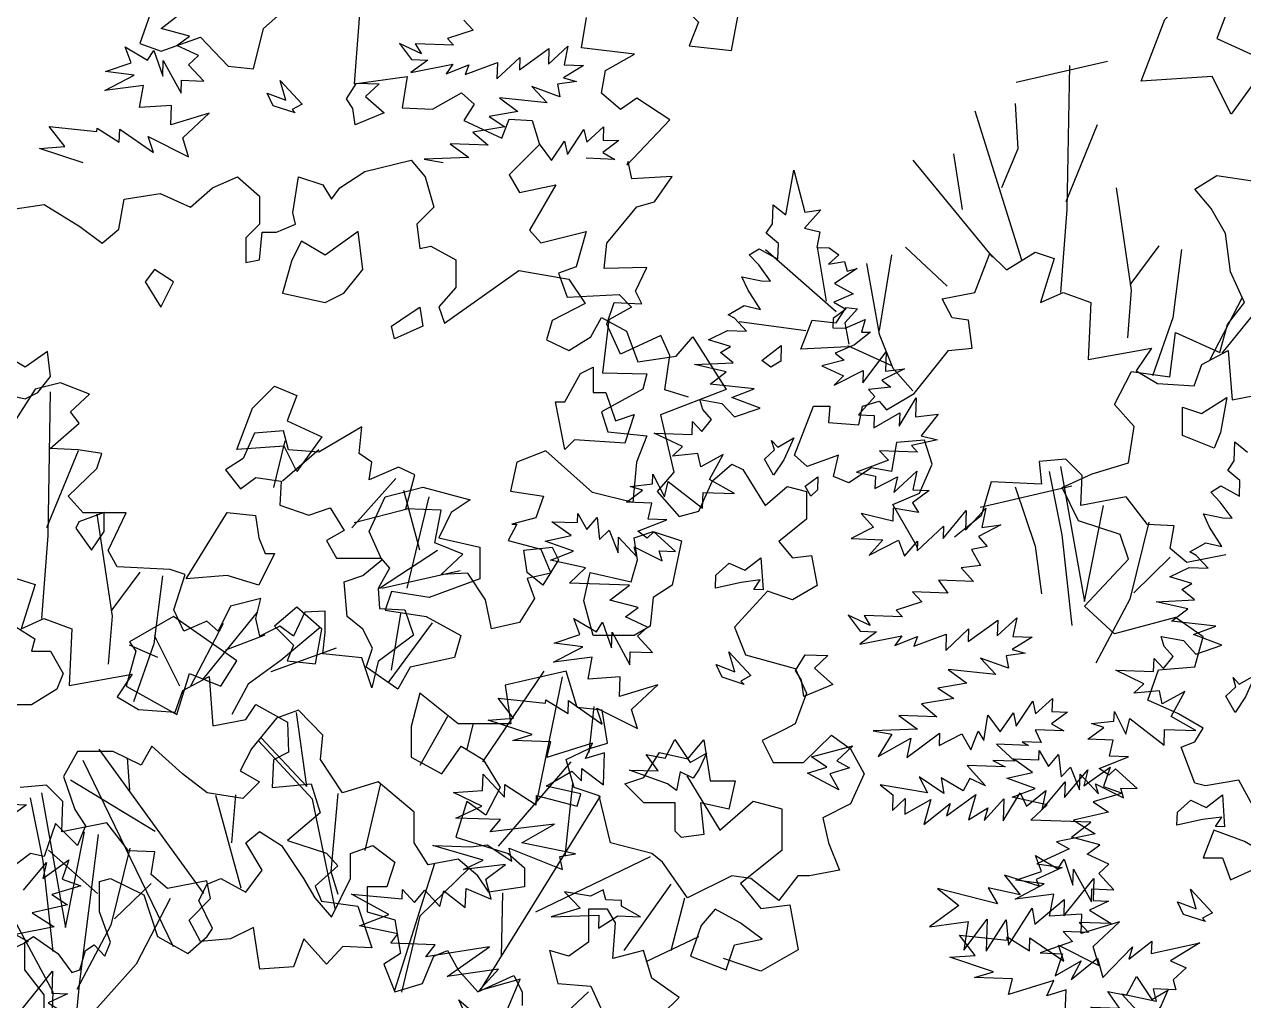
# Model space of a CAD drawing. Header units: inches. Extents: x -11 to 128, y 7 to 56.
# Drawn here: x 28.9521 to 29.4099, y 23.5122 to 23.8787 of the extents above; entities that cross this region are included whole.
import ezdxf

# ---------------------------------------------------------------- set-up
doc = ezdxf.new("R2010")
doc.units = ezdxf.units.IN
doc.header["$MEASUREMENT"] = 0
doc.layers.add('CAY', color=94, linetype='Continuous')
doc.layers.add('CAY-3', color=61, linetype='Continuous')
picture_1 = doc.add_image_def('image1.jpg', size_in_pixel=(1680, 1093))

# ---------------------------------------------------------------- blocks, each defined once
blk = doc.blocks.new('A$C76451831')
at = {"layer": 'CAY'}
for p, q in [((4512, 1407.8), (4528.3, 1420.4)), ((4535.8, 1401.5), (4512, 1407.8)), ((4765.1, 1414.8), (4773, 1406.4)), ((4525.1, 1393.7), (4535.8, 1401.5)), ((4773, 1406.4), (4751.5, 1399.4)), ((4751.5, 1399.4), (4756.7, 1393.8)), ((4487, 1379.2), (4482, 1392.5)), ((4482, 1392.5), (4500.7, 1381.4)), ((4500.7, 1381.4), (4505.9, 1389.4)), ((4505.9, 1389.4), (4513.4, 1367.9)), ((4543.4, 1385.4), (4525.1, 1393.7)), ((4711.4, 1395.4), (4721.4, 1381.9)), ((4729.7, 1386.6), (4711.4, 1395.4)), ((4724.6, 1394.9), (4729.7, 1386.6)), ((4756.7, 1393.8), (4724.6, 1394.9)), ((4811.7, 1373.3), (4836.3, 1391)), ((4835.9, 1377.9), (4852.3, 1393.2)), ((4836.3, 1391), (4835.9, 1377.9)), ((4852.3, 1393.2), (4849, 1377.4)), ((4465.5, 1371.8), (4487, 1379.2)), ((4513.4, 1367.9), (4513.8, 1381)), ((4513.8, 1381), (4528.7, 1353.7)), ((4535, 1377.5), (4543.4, 1385.4)), ((4547.7, 1363.9), (4535, 1377.5)), ((4735, 1381.4), (4721, 1371)), ((4721, 1371), (4756.1, 1378)), ((4721.4, 1381.9), (4735, 1381.4)), ((4756.1, 1378), (4750.4, 1370)), ((4750.4, 1370), (4769.3, 1377.5)), ((4766.3, 1369.4), (4793.3, 1379.4)), ((4769.3, 1377.5), (4766.3, 1369.4)), ((4792.9, 1365.8), (4812.1, 1383.7)), ((4793.3, 1379.4), (4792.9, 1365.8)), ((4812.1, 1383.7), (4811.7, 1373.3)), ((4865.3, 1376.9), (4848.6, 1366.6)), ((4849, 1377.4), (4865.3, 1376.9)), ((4464.9, 1355.9), (4489.4, 1368.7)), ((4489.4, 1368.7), (4465.5, 1371.8)), ((4848.6, 1366.6), (4859.4, 1363.5)), ((4497.2, 1360.3), (4464.9, 1355.9)), ((4493.9, 1341.8), (4497.2, 1360.3)), ((4528.7, 1353.7), (4529.1, 1364.6)), ((4529.1, 1364.6), (4547.7, 1363.9)), ((4822.1, 1359.3), (4834.8, 1345.7)), ((4845.4, 1350.8), (4822.1, 1359.3)), ((4859.4, 1363.5), (4843.5, 1361.3)), ((4843.5, 1361.3), (4845.4, 1350.8)), ((4834.8, 1345.7), (4795, 1349.9)), ((4795, 1349.9), (4810.5, 1338.4)), ((4520.7, 1343.6), (4493.9, 1341.8)), ((4520.1, 1327.3), (4520.7, 1343.6)), ((4552.2, 1337), (4520.1, 1327.3)), ((4530.1, 1316.5), (4552.2, 1337)), ((4810.5, 1338.4), (4786.3, 1334.3)), ((4431.5, 1309.1), (4418.5, 1325.8)), ((4418.5, 1325.8), (4458.3, 1321.7)), ((4786.3, 1334.3), (4799.6, 1325.7)), ((4458.3, 1321.7), (4458.4, 1324.4)), ((4458.4, 1324.4), (4477, 1312.9)), ((4477, 1312.9), (4477.4, 1323.8)), ((4477.4, 1323.8), (4505.7, 1304.2)), ((4501.2, 1317.5), (4535, 1300.5)), ((4505.7, 1304.2), (4501.2, 1317.5)), ((4535, 1300.5), (4530.1, 1316.5)), ((4799.6, 1325.7), (4772.7, 1321.2)), ((4772.7, 1321.2), (4785.5, 1310.3)), ((4851.8, 1302.5), (4865.7, 1323.4)), ((4865.7, 1323.4), (4868.1, 1312.9)), ((4868.1, 1312.9), (4882.1, 1325.5)), ((4882.1, 1325.5), (4881.7, 1314.6)), ((4410.2, 1307.5), (4431.5, 1309.1)), ((4446.9, 1295.4), (4410.2, 1307.5)), ((4753.8, 1311.4), (4769.3, 1300)), ((4785.5, 1310.3), (4753.8, 1311.4)), ((4828.1, 1311.5), (4838.5, 1297.6)), ((4838.5, 1297.6), (4849.5, 1313.5)), ((4849.5, 1313.5), (4851.8, 1302.5)), ((4894.8, 1314.2), (4881.4, 1304.2)), ((4881.7, 1314.6), (4894.8, 1314.2)), ((1732.8, 1302.8), (1656.2, 1285.1)), ((4682.3, 1288.4), (4721.2, 1297.8)), ((4721.2, 1297.8), (4733, 1283.7)), ((4769.3, 1300), (4732.1, 1298.6)), ((4732.1, 1298.6), (4747.8, 1295.7)), ((4891.6, 1298.4), (4867.6, 1299.3)), ((4881.4, 1304.2), (4891.6, 1298.4)), ((4661.5, 1274.6), (4682.3, 1288.4)), ((4554.9, 1274.6), (4575.8, 1283.7)), ((4575.8, 1283.7), (4594.3, 1267.5)), ((4622.2, 1253.8), (4626.9, 1283.7)), ((4626.9, 1283.7), (4647.3, 1277)), ((4647.3, 1277), (4654.4, 1265.2)), ((4733, 1283.7), (4740.1, 1258.5)), ((4476.7, 1240), (4481, 1265.2)), ((4481, 1265.2), (4511.3, 1269.9)), ((4511.3, 1269.9), (4536.5, 1258.5)), ((4536.5, 1258.5), (4554.9, 1274.6)), ((4594.3, 1267.5), (4594.3, 1244.3)), ((4654.4, 1265.2), (4661.5, 1274.6)), ((4384.3, 1256.1), (4414.2, 1260.8)), ((4414.2, 1260.8), (4444.1, 1242.4)), ((4740.1, 1258.5), (4725.9, 1244.3)), ((4594.3, 1244.3), (4582.9, 1232.9)), ((4608.4, 1237.6), (4624.5, 1244.3)), ((4624.5, 1244.3), (4622.2, 1253.8)), ((4725.9, 1244.3), (4728.3, 1223.9)), ((4444.1, 1242.4), (4462.6, 1228.2)), ((4462.6, 1228.2), (4476.7, 1240)), ((4594.3, 1214.4), (4596.6, 1237.6)), ((4596.6, 1237.6), (4608.4, 1237.6)), ((4582.9, 1232.9), (4582.9, 1212.1)), ((4728.3, 1223.9), (4737.7, 1225.8)), ((4737.7, 1225.8), (4758.6, 1214.4)), ((4582.9, 1212.1), (4594.3, 1214.4)), ((4758.6, 1214.4), (4758.6, 1191.2)), ((5192.6, 1187), (5205.3, 1219.7)), ((5205.3, 1219.7), (5219, 1206)), ((5219, 1206), (5243.2, 1220.8)), ((5243.2, 1220.8), (5259.1, 1215.5)), ((5259.1, 1215.5), (5247.5, 1178.6)), ((4749.1, 1161.4), (4811.2, 1205.4)), ((4811.2, 1205.4), (4852.9, 1198.3)), ((4852.9, 1198.3), (4866.7, 1177.9)), ((4758.6, 1191.2), (4744.4, 1175.1)), ((5165.2, 1181.8), (5192.6, 1187)), ((5247.5, 1178.6), (5266.4, 1187)), ((5266.4, 1187), (5289.7, 1178.6)), ((4744.4, 1175.1), (4749.1, 1161.4)), ((4866.7, 1177.9), (4839.1, 1163.7)), ((5173.6, 1165.9), (5165.2, 1181.8)), ((5289.7, 1178.6), (5287.5, 1131.1)), ((4839.1, 1163.7), (4834.4, 1147.6)), ((4871.4, 1149.9), (4880.4, 1166.1)), ((4880.4, 1166.1), (4901.2, 1154.7)), ((5187.3, 1163.8), (5173.6, 1165.9)), ((5190.5, 1140.6), (5187.3, 1163.8)), ((4901.2, 1154.7), (4910.7, 1129.1)), ((4834.4, 1147.6), (4852.9, 1138.5)), ((4852.9, 1138.5), (4871.4, 1149.9)), ((4942.9, 1133.8), (4956.7, 1149.9)), ((4956.7, 1149.9), (4984.6, 1105.9)), ((4910.7, 1129.1), (4942.9, 1133.8)), ((5142, 1102.7), (5170.5, 1138.5)), ((5170.5, 1138.5), (5190.5, 1140.6)), ((5287.5, 1131.1), (5340.3, 1140.6)), ((5340.3, 1140.6), (5327.6, 1121.6)), ((5382.5, 1126.9), (5404.6, 1138.5)), ((5404.6, 1138.5), (5407.8, 1097.4)), ((5376.1, 1109), (5382.5, 1126.9)), ((5327.6, 1121.6), (5345.5, 1111.1)), ((4984.6, 1105.9), (4929.6, 1084.7)), ((5118.8, 1089), (5142, 1102.7)), ((5345.5, 1111.1), (5376.1, 1109)), ((5407.8, 1097.4), (5435.2, 1102.7)), ((5057.6, 1092.1), (5071.3, 1092.1)), ((5071.3, 1092.1), (5070.3, 1078.4)), ((5095.6, 1076.3), (5098.8, 1092.1)), ((5098.8, 1092.1), (5112.5, 1096.3)), ((5112.5, 1096.3), (5118.8, 1089)), ((4929.6, 1084.7), (4941, 1036.7)), ((5070.3, 1078.4), (5095.6, 1076.3)), ((5409.5, 1046.3), (5410, 1062.2)), ((5410, 1062.2), (5420.6, 1053.6)), ((4973.2, 1029.6), (4989.3, 1043.4)), ((4989.3, 1043.4), (4998.7, 1039.1)), ((5268.6, 1047.8), (5246.4, 1045.7)), ((5246.4, 1045.7), (5248.5, 1026.7)), ((5282.3, 1034.1), (5268.6, 1047.8)), ((5404.2, 1038.3), (5409.5, 1046.3)), ((4941, 1036.7), (4926.8, 1020.6)), ((4998.7, 1039.1), (5017.2, 1008.8)), ((5281.2, 1008.8), (5282.3, 1034.1)), ((5414.3, 1029.8), (5404.2, 1038.3)), ((4728.3, 971.5), (4715.1, 1021.6)), ((4926.8, 1020.6), (4945.3, 999.7)), ((4961.8, 1004.1), (4973.2, 1029.6)), ((5017.2, 1008.8), (5035.7, 1024.9)), ((5035.7, 1024.9), (5051.8, 1020.6)), ((5051.8, 1020.6), (5051.8, 997.4)), ((5273.8, 1025), (5197.2, 1007.3)), ((5206.3, 1028.8), (5197.9, 1000.4)), ((5248.5, 1026.7), (5206.3, 1028.8)), ((5390, 1020.2), (5398.3, 1025.4)), ((5397.8, 1011.8), (5390, 1020.2)), ((5398.3, 1025.4), (5413.9, 1016.7)), ((5413.9, 1016.7), (5414.3, 1029.8)), ((4717.8, 939.8), (4736.3, 1016.3)), ((5319.2, 1016.2), (5281.2, 1008.8)), ((5337.1, 993), (5319.2, 1016.2)), ((5407.8, 998.3), (5397.8, 1011.8)), ((4945.3, 999.7), (4961.8, 1004.1)), ((5197.9, 1000.4), (5175.7, 982.4)), ((5389, 990.8), (5383.9, 1001.9)), ((5383.9, 1001.9), (5400.1, 998.6)), ((5051.8, 997.4), (5028.6, 978.9)), ((5359.3, 991.9), (5337.1, 993)), ((5356.1, 972.9), (5359.3, 991.9)), ((5399.3, 974.6), (5389, 990.8)), ((5400.1, 998.6), (5407.8, 998.3)), ((5028.6, 978.9), (5040, 965.1)), ((5369.8, 961.3), (5356.1, 972.9)), ((5372.4, 970.1), (5385.8, 977.8)), ((5377.7, 967.2), (5372.4, 970.1)), ((5385.8, 977.8), (5399.3, 974.6)), ((5040, 965.1), (5056.1, 967.1)), ((5056.1, 967.1), (5060.8, 941.9)), ((5402.5, 967.7), (5369.8, 961.3)), ((5387.7, 956.4), (5377.7, 967.2)), ((5355.8, 949.4), (5371.9, 957)), ((5374.2, 943.7), (5355.8, 949.4)), ((5371.9, 957), (5387.7, 956.4)), ((5060.8, 941.9), (5040, 930.1)), ((5365.8, 938.6), (5374.2, 943.7)), ((5376.4, 930.1), (5365.8, 938.6)), ((5019.2, 937.2), (4991.7, 907.3)), ((5040, 930.1), (5019.2, 937.2)), ((5344.2, 928.5), (5376.4, 930.1)), ((5370.7, 922.5), (5344.2, 928.5)), ((4704.6, 871.1), (4712.5, 918.7)), ((5357.2, 912.1), (5370.7, 922.5)), ((4701.9, 860.6), (4738.9, 910.7)), ((5394.2, 908.1), (5357.2, 912.1)), ((5375.4, 901.1), (5394.2, 908.1)), ((4527.8, 857.9), (4506.6, 900.2)), ((4991.7, 907.3), (5000.7, 884.1)), ((5351, 891), (5348.6, 899.3)), ((5348.6, 899.3), (5367.1, 895.9)), ((5399.1, 892.1), (5375.4, 901.1)), ((4509.3, 881.7), (4485.5, 892.2)), ((5358.4, 882.6), (5351, 891)), ((5367.1, 895.9), (5377.5, 884.7)), ((5377.5, 884.7), (5399.1, 892.1)), ((5000.7, 884.1), (5042.4, 872.7)), ((5342.1, 870.1), (5342.5, 880.9)), ((5342.5, 880.9), (5350.4, 872.5)), ((5350.4, 872.5), (5358.4, 882.6)), ((4781, 794.5), (4832.5, 870.4)), ((4850.9, 870.4), (4799.8, 858.6)), ((4860, 840.1), (4850.9, 870.4)), ((5042.4, 872.7), (5051.8, 851.9)), ((5310.5, 871.2), (5342.1, 870.1)), ((5334.1, 859.9), (5310.5, 871.2)), ((4799.8, 858.6), (4804.6, 826.3)), ((4826.2, 761), (4847.8, 865.6)), ((5325.6, 852), (5334.1, 859.9)), ((4728.3, 851.9), (4721.2, 824)), ((4760.5, 826.3), (4728.3, 851.9)), ((5051.8, 851.9), (5042.4, 826.3)), ((5347, 854), (5325.6, 852)), ((5349.4, 843.1), (5347, 854)), ((5368.3, 853.3), (5349.4, 843.1)), ((5356.7, 832.4), (5368.3, 853.3)), ((4626.9, 837.7), (4608.4, 831)), ((4647.3, 816.9), (4626.9, 837.7)), ((4880.8, 837.7), (4860, 840.1)), ((4870.1, 802.5), (4874.1, 840.9)), ((4885.5, 810.2), (4880.8, 837.7)), ((5309, 828.6), (5309.3, 836.7)), ((5309.3, 836.7), (5319, 817.8)), ((4608.4, 831), (4587.6, 805.5)), ((4634, 774), (4625.3, 835.7)), ((4728.6, 791.9), (4751.7, 832.8)), ((4804.6, 826.3), (4760.5, 826.3)), ((5042.4, 826.3), (5033.3, 821.6)), ((5290.3, 826.5), (5309, 828.6)), ((5300.6, 823.4), (5290.3, 826.5)), ((5319, 817.8), (5322.2, 830.9)), ((5322.2, 830.9), (5350.9, 808.5)), ((5377.6, 820.8), (5356.7, 832.4)), ((4645.4, 796.4), (4647.3, 816.9)), ((4721.2, 824), (4721.2, 798.4)), ((4768, 805.1), (4772.9, 825.9)), ((5033.3, 821.6), (5014.8, 812.5)), ((5049.4, 794.1), (5072.6, 816.9)), ((5072.6, 816.9), (5088.7, 805.5)), ((5287.1, 813.5), (5300.6, 823.4)), ((5350.9, 808.5), (5351.3, 821.7)), ((5351.3, 821.7), (5377.6, 820.8)), ((4504.2, 807.8), (4495.2, 791.7)), ((4529.8, 784.6), (4504.2, 807.8)), ((4638.7, 763.4), (4593.5, 812.2)), ((4595.8, 814.5), (4634, 774)), ((4746.8, 784.6), (4762.9, 807.8)), ((4762.9, 807.8), (4781.4, 796.4)), ((4869.4, 805.5), (4885.5, 810.2)), ((5014.8, 812.5), (5023.9, 794.1)), ((5308.4, 812.7), (5287.1, 813.5)), ((5305.2, 799.3), (5308.4, 812.7)), ((4442.1, 803.1), (4430.3, 782.3)), ((4472, 803.1), (4442.1, 803.1)), ((4522.3, 639.8), (4446.8, 795.6)), ((4547.7, 684.5), (4460.2, 805.1)), ((4495.2, 791.7), (4472, 803.1)), ((4485.8, 770.9), (4483.8, 797.9)), ((4587.6, 805.5), (4578.1, 787)), ((4663.8, 768.5), (4645.4, 796.4)), ((4721.2, 798.4), (4746.8, 784.6)), ((4781.4, 796.4), (4795.5, 773.2)), ((4850.9, 796.4), (4869.4, 805.5)), ((4857.6, 773.2), (4850.9, 796.4)), ((5088.7, 805.5), (5100.1, 784.6)), ((5240.9, 785.6), (5224.9, 797.1)), ((5224.9, 797.1), (5246.2, 796.3)), ((5246.2, 796.3), (5246.5, 804)), ((5246.5, 804), (5254.2, 790.6)), ((5254.2, 790.6), (5262.7, 800.7)), ((5262.7, 800.7), (5264.7, 782.1)), ((5296.7, 789.1), (5321.1, 798.7)), ((5321.1, 798.7), (5305.2, 799.3)), ((4578.1, 787), (4594.3, 777.9)), ((4794.3, 724.1), (4854.9, 794.5)), ((5023.9, 794.1), (5049.4, 794.1)), ((5219.4, 781), (5240.9, 785.6)), ((5264.7, 782.1), (5272.7, 790)), ((5272.7, 790), (5280.2, 771.1)), ((5304.7, 783.4), (5296.7, 789.1)), ((5310.3, 788.7), (5304.7, 783.4)), ((5328.3, 772.2), (5310.3, 788.7)), ((4430.3, 782.3), (4439.8, 754.7)), ((4507, 736.3), (4436.2, 779.1)), ((4550.6, 768.5), (4529.8, 784.6)), ((4594.3, 777.9), (4580.5, 763.8)), ((4693.7, 777.9), (4663.8, 768.5)), ((4682.7, 720.5), (4695.7, 776.4)), ((4723.6, 752.4), (4693.7, 777.9)), ((4850.1, 715.8), (4856.4, 776.4)), ((4951.7, 782.9), (4979.4, 737.5)), ((5100.1, 784.6), (5088.7, 759.5)), ((5243.1, 772.4), (5219.4, 781)), ((5280.2, 771.1), (5280.7, 784.3)), ((5280.7, 784.3), (5296, 767.8)), ((5296, 767.8), (5293.5, 776.1)), ((5293.5, 776.1), (5317.1, 764.4)), ((4580.5, 763.8), (4550.6, 768.5)), ((4579.1, 689), (4557.9, 766.3)), ((4571.1, 726.8), (4574.5, 766.9)), ((4659.9, 768.1), (4654, 702.8)), ((4778.7, 602.9), (4879.6, 765.8)), ((4795.5, 773.2), (4783.7, 750)), ((4878.5, 766.1), (4857.6, 773.2)), ((4887.9, 726.8), (4878.5, 766.1)), ((5223.8, 764.9), (5243.1, 772.4)), ((5253, 758.5), (5223.8, 764.9)), ((5314.7, 772.6), (5328.3, 772.2)), ((5317.1, 764.4), (5314.7, 772.6)), ((4439.8, 754.7), (4448.8, 741)), ((4657.5, 671.8), (4638.7, 763.4)), ((4767.6, 761.4), (4758.6, 731.5)), ((4783.7, 750), (4767.6, 761.4)), ((4979.4, 737.5), (5007.1, 761.7)), ((5007.1, 761.7), (5031.3, 755.2)), ((5031.3, 755.2), (5031.3, 720.4)), ((5088.7, 759.5), (5065.6, 747.7)), ((5239.5, 745.8), (5253, 758.5)), ((4723.6, 726.8), (4723.6, 752.4)), ((5065.6, 747.7), (5070.3, 726.8)), ((5289.7, 744), (5239.5, 745.8)), ((4423.7, 742.9), (4414.2, 715.4)), ((4430.3, 736.3), (4423.7, 742.9)), ((4442.1, 724.5), (4430.3, 736.3)), ((4448.8, 741), (4442.1, 724.5)), ((5273.4, 731.5), (5289.7, 744)), ((4735.4, 708.3), (4723.6, 726.8)), ((4758.6, 731.5), (4802.2, 717.8)), ((4922.5, 717.8), (4887.9, 726.8)), ((5070.3, 726.8), (5079.3, 704)), ((5297.2, 725.2), (5273.4, 731.5)), ((5286.5, 717.4), (5297.2, 725.2)), ((4402.8, 717.8), (4374.9, 696.9)), ((4414.2, 715.4), (4402.8, 717.8)), ((4458.8, 684.4), (4417.8, 720.8)), ((4802.2, 717.8), (4816, 706)), ((4825.4, 669), (4921.3, 715.4)), ((4931.5, 710.7), (4922.5, 717.8)), ((5031.3, 720.4), (4996.5, 692.7)), ((5248.4, 702.9), (5243.4, 716.2)), ((5243.4, 716.2), (5262.1, 705.1)), ((5304.8, 709.1), (5286.5, 717.4)), ((4707.6, 603.7), (4740.9, 709.9)), ((4728.7, 665.9), (4769.2, 705.2)), ((4760.5, 713.1), (4735.4, 708.3)), ((4777, 699.3), (4760.5, 713.1)), ((4816, 706), (4816, 689.9)), ((4952.3, 680.8), (4931.5, 710.7)), ((5079.3, 704), (5054.2, 699.3)), ((5262.1, 705.1), (5267.3, 713.1)), ((5267.3, 713.1), (5274.7, 691.5)), ((5274.7, 691.5), (5275.2, 704.7)), ((5275.2, 704.7), (5290.1, 677.4)), ((5296.4, 701.2), (5304.8, 709.1)), ((4654, 702.8), (4659.9, 684)), ((4786.1, 685.5), (4777, 699.3)), ((4989.3, 699.3), (4952.3, 680.8)), ((5005.4, 696.9), (4989.3, 699.3)), ((5028.6, 678.5), (5005.4, 696.9)), ((5044.7, 699.3), (5028.6, 678.5)), ((5054.2, 699.3), (5044.7, 699.3)), ((5226.8, 695.5), (5248.4, 702.9)), ((5250.7, 692.4), (5226.8, 695.5)), ((5309, 687.6), (5296.4, 701.2)), ((4816, 689.9), (4786.1, 685.5)), ((4796.7, 631.7), (4797.9, 685.1)), ((4899.3, 636.8), (4938.6, 692.2)), ((4996.5, 692.7), (5013.6, 672)), ((5226.3, 679.6), (5250.7, 692.4)), ((5258.6, 683.9), (5226.3, 679.6)), ((5255.2, 665.5), (5258.6, 683.9)), ((5290.1, 677.4), (5290.5, 688.3)), ((5290.5, 688.3), (5309, 687.6)), ((4938.6, 636.8), (4950, 680.8)), ((5013.6, 672), (5037.8, 675)), ((5037.8, 675), (5044.9, 637.2)), ((4713.4, 601.8), (4728.7, 665.9)), ((5282, 667.2), (5255.2, 665.5)), ((5281.5, 650.9), (5282, 667.2)), ((5313.5, 660.7), (5281.5, 650.9)), ((5291.5, 640.2), (5313.5, 660.7)), ((4917.8, 627.7), (4961.8, 648.6)), ((5179.9, 649.5), (5219.6, 645.4)), ((5192.9, 632.7), (5179.9, 649.5)), ((5219.6, 645.4), (5219.7, 648.1)), ((5219.7, 648.1), (5238.4, 636.6)), ((5238.4, 636.6), (5238.7, 647.4)), ((5238.7, 647.4), (5267.1, 627.9)), ((5044.9, 637.2), (5013.6, 619.5)), ((5171.6, 631.2), (5192.9, 632.7)), ((5262.5, 641.2), (5296.4, 624.1)), ((5267.1, 627.9), (5262.5, 641.2)), ((5296.4, 624.1), (5291.5, 640.2)), ((5013.6, 619.5), (4982.4, 630.1)), ((5208.3, 619), (5171.6, 631.2)), ((5192.3, 614.2), (5208.3, 619)), ((5224, 613.1), (5192.3, 614.2)), ((5220.8, 600), (5224, 613.1)), ((4834.4, 569.5), (4869.4, 602.2)), ((5258.8, 611.8), (5220.8, 600)), ((5252.9, 598.9), (5258.8, 611.8)), ((5268.9, 603.8), (5252.9, 598.9)), ((5268, 577.1), (5268.9, 603.8))]:
    blk.add_line(p, q, dxfattribs=at)
for points in [[(4953.2, 1099.5), (4933.2, 1105.8), (4937.4, 1134.3), (4930, 1151.2), (4896.3, 1135.4), (4884.7, 1160.7), (4891, 1178.6), (4914.2, 1177.5), (4908.9, 1188.1), (4918.4, 1208.1), (4882.5, 1207.1), (4884.7, 1228.2), (4910, 1258.8), (4924.7, 1263), (4939.5, 1284.1), (4905.7, 1282), (4902.6, 1296.7), (4901.5, 1293.6), (4937.4, 1331.5), (4910, 1349.5), (4896.3, 1340), (4880.4, 1353.7), (4883.6, 1372.7), (4907.9, 1386.4), (4863.6, 1391.6), (4867.8, 1417)], [(936, 1353.6), (923.4, 1317.7), (941.3, 1311.4), (974, 1323), (997.2, 1298.7), (1018.3, 1296.6), (1026.7, 1330.4), (1055.2, 1355.7)], [(1107.9, 1353.6), (1102.7, 1284), (1147, 1290.3), (1142.7, 1263.9), (1168.1, 1262.9), (1192.3, 1276.6), (1202.9, 1267.1), (1194.4, 1253.4), (1226.1, 1238.6), (1232.4, 1254.5), (1251.4, 1253.4), (1257.7, 1233.4), (1232.4, 1208), (1240.8, 1193.3), (1271.4, 1199.6), (1249.3, 1161.6), (1258.8, 1151.1), (1296.7, 1160.6), (1288.3, 1131.1), (1273.5, 1125.8), (1280.9, 1105.7), (1324.2, 1107.9), (1334.7, 1097.3), (1315.7, 1086.8), (1310.4, 1042.5), (1347.4, 1041.4), (1344.2, 1028.7), (1309.4, 1009.8), (1314.7, 992.9), (1347.4, 989.7), (1338.9, 967.6), (1335.8, 933.8), (1302, 942.3), (1263, 977.1), (1238.7, 967.6), (1233.4, 943.3), (1260.9, 939.1), (1254.5, 921.2), (1234.5, 915.9), (1238.7, 915.9), (1231.3, 902.2), (1258.8, 894.8), (1267.2, 874.8), (1247.2, 870.5), (1253.5, 853.7)], [(5271.7, 1376.9), (5269.6, 1256.6), (5264.3, 1187)], [(5192.6, 1338.9), (5231.6, 1214.5)], [(5226.4, 1345.2), (5228.5, 1307.3), (5214.8, 1274.6)], [(5294.9, 1327.3), (5268.6, 1263)], [(1854.1, 680.8), (1842.7, 701.7), (1814.8, 696.9), (1805.7, 699.3), (1794.3, 729.2), (1805.7, 733.9), (1812.8, 745.3), (1792, 757.1), (1766.4, 768.5), (1775.5, 794.1), (1805.7, 796.4), (1812.8, 821.6), (1789.6, 837.7), (1738.5, 824), (1713.4, 847.2), (1750.3, 886.5), (1743.2, 907.3), (1708.6, 918.7), (1694.9, 946.6), (1720, 958), (1750.3, 967.1), (1755, 997.4), (1738.5, 1015.9), (1752.7, 1043.4), (1784.9, 1039.1), (1789.6, 1076), (1826.6, 1059.5), (1833.2, 1082.7), (1847.4, 1101.2), (1835.6, 1126.7), (1831.3, 1159), (1819.5, 1179.8), (1805.7, 1196), (1824.2, 1207.4), (1854.1, 1203)], [(5140.9, 1297.8), (5207.4, 1216.6)], [(5174.7, 1303.1), (5182.1, 1256.6)], [(5310.7, 1274.6), (5323.4, 1189.1), (5320.2, 1149.1)], [(5060.8, 1225), (5068.2, 1179.7)], [(5134.6, 1225), (5169.4, 1192.3)], [(5346.6, 1226.1), (5322.3, 1193.4)], [(5017.5, 1222.9), (5076.6, 1171.2)], [(5123, 1218.7), (5112.5, 1155.4)], [(5365.6, 1222.9), (5358.2, 1165.9), (5341.3, 1117.4)], [(1197.8, 501.9), (1190.2, 518), (1216.2, 495.8)], [(1230.2, 508.9), (1241.6, 535.3), (1206.8, 525.6), (1223.3, 543.6), (1180.5, 537.4), (1215.8, 562.4), (1162.5, 553.9), (1170.5, 564), (1133.4, 565.3), (1139.1, 573.3), (1107.2, 579.8), (1131.5, 589.4), (1100.4, 606.4), (1142.9, 602.6), (1143.1, 610.3), (1153.2, 599.5), (1161.7, 609.7), (1174.4, 596.1), (1177.5, 609.1), (1195.6, 595.3), (1196.2, 611.2), (1217.2, 602.3), (1212.8, 618.8), (1229.1, 631.3), (1194, 627.1), (1210.6, 634.7), (1168.4, 647.1), (1200.1, 646), (1213.8, 647.7), (1234.6, 633.9), (1232.3, 644.8), (1276.9, 627), (1274.6, 637.9), (1287.8, 640.2), (1242.8, 649.4), (1270.1, 664.8), (1216.4, 658.5), (1224.9, 668.7), (1187.8, 670), (1209.5, 680.1), (1185.8, 691.3), (1209.9, 693.2), (1210.4, 706.8), (1228.3, 687.6), (1228.7, 698), (1254.8, 681.2), (1255.1, 688.9), (1289.2, 680), (1292.3, 690.3), (1263.1, 696.8), (1284.8, 709.2), (1292.7, 701.2), (1293, 711.6), (1311.1, 697.8), (1312.1, 724.6), (1296, 719.7), (1301.9, 732.6), (1263.9, 720.8), (1267.1, 733.8), (1235.4, 734.9), (1251.4, 739.8), (1214.7, 752), (1236, 753.5), (1223, 770.3), (1262.8, 766.2), (1262.9, 768.9), (1281.5, 757.4), (1281.9, 768.2), (1310.2, 748.6), (1305.7, 761.9), (1339.5, 744.9), (1334.6, 760.9), (1356.7, 781.5), (1324.6, 771.7), (1325.2, 788), (1298.4, 786.2), (1301.7, 804.7), (1269.4, 800.4), (1293.9, 813.1), (1270, 816.2), (1291.5, 823.6), (1286.5, 837), (1305.2, 825.9), (1310.4, 833.9), (1317.9, 812.3), (1318.3, 825.4), (1333.2, 798.2), (1333.6, 809), (1352.2, 808.4), (1339.5, 822), (1347.9, 829.8), (1329.6, 838.2), (1340.3, 846), (1316.5, 852.2), (1332.8, 864.8), (1282.6, 866.6), (1296.2, 879.2), (1266.9, 885.7), (1286.2, 893.2), (1262.5, 901.7), (1284, 906.4), (1268.1, 917.8), (1289.3, 917.1), (1289.6, 924.8), (1297.3, 911.4), (1305.8, 921.5), (1307.9, 902.9), (1315.9, 910.7), (1323.4, 891.9), (1323.8, 905), (1339.1, 888.6), (1336.7, 896.9), (1360.3, 885.2), (1357.8, 893.4), (1371.4, 892.9), (1353.4, 909.4), (1347.8, 904.2), (1339.8, 909.9), (1364.2, 919.5), (1348.4, 920), (1351.5, 933.5), (1330.3, 934.3), (1343.8, 944.2), (1333.4, 947.3), (1352.1, 949.4), (1352.4, 957.5), (1362.1, 938.6), (1365.3, 951.6), (1394, 929.3), (1394.4, 942.4), (1420.7, 941.5), (1399.8, 953.1), (1411.4, 974), (1392.5, 963.8), (1390.1, 974.8), (1368.8, 972.8), (1377.2, 980.7), (1353.6, 991.9), (1385.3, 990.8), (1385.6, 1001.7), (1393.5, 993.3), (1401.6, 1003.4), (1394.2, 1011.8), (1391.7, 1020.1), (1410.2, 1016.7), (1420.7, 1005.5), (1442.2, 1012.9), (1418.5, 1021.8), (1437.3, 1028.9), (1400.3, 1032.9), (1413.8, 1043.3), (1387.3, 1049.2), (1419.5, 1050.8), (1409, 1059.4), (1417.3, 1064.5), (1398.9, 1070.1), (1415, 1077.7), (1430.9, 1077.2), (1420.8, 1088), (1415.5, 1090.9), (1428.9, 1098.6), (1442.4, 1095.4), (1432.1, 1111.6), (1427, 1122.6), (1443.2, 1119.4), (1450.9, 1119.1), (1441, 1132.6), (1433.1, 1141), (1441.4, 1146.2), (1457, 1137.5), (1457.5, 1150.6), (1447.3, 1159.1), (1452.6, 1167.1), (1453.1, 1182.9), (1463.7, 1174.4), (1470.5, 1211.8), (1479.7, 1176.6), (1492.9, 1178.8), (1479.2, 1163.4), (1492.2, 1160.3), (1489.5, 1147.2), (1499.9, 1146.8), (1507.9, 1141.1), (1499.4, 1133.3), (1512.7, 1135.5), (1515.1, 1127.3), (1523.3, 1129.7), (1504.3, 1117.2), (1519.9, 1108.5), (1503.8, 1101.4), (1514, 1095.6), (1503.3, 1087.8), (1503, 1080.1), (1513.4, 1079.7), (1530, 1086.9), (1526.9, 1076.5), (1534.6, 1076.3), (1521.1, 1065.9), (1505, 1058.7), (1512.5, 1053), (1493.8, 1048.2), (1512, 1039.9), (1504.1, 1032), (1528.5, 1044.3), (1528.1, 1033.9), (1547.6, 1060), (1547.1, 1043.7), (1563, 1045.8), (1544.1, 1036.1), (1551.6, 1030.3), (1532.9, 1028.3), (1538.2, 1022.7), (1524.5, 1007.3), (1537.6, 1006.8), (1537.3, 996.4), (1559, 1008.8), (1558.6, 997.9), (1572.6, 1021.5), (1572, 1005.6), (1591.1, 1007.7), (1576.9, 989.6), (1590.4, 986.4), (1568.9, 981.7), (1573.7, 976.1), (1542, 977.2), (1549.5, 969.2), (1522.8, 959.3), (1538.6, 956), (1538.2, 945.6), (1557.1, 955.4), (1554, 942.3), (1573.2, 960.2), (1569.9, 944.5), (1583.5, 944), (1569.5, 933.6), (1574.7, 925.7), (1553.5, 929.2), (1553.1, 918.3), (1526.6, 924.7), (1537.1, 913.4), (1518.2, 903.7), (1544.9, 902.7), (1533.5, 890), (1558, 902.3), (1563, 889), (1573.8, 901.7), (1573.5, 893.6), (1595.6, 914.1), (1595.2, 903.7), (1614.6, 927.1), (1614, 910.8), (1631, 929.2), (1627.7, 913), (1643.6, 915.2), (1624.7, 905.4), (1632.1, 897), (1618.9, 894.7), (1626.6, 881.3), (1610.2, 879.2), (1620.7, 867.9), (1591.3, 868.9), (1599.1, 858.2), (1569.6, 859.3), (1577.5, 850.8), (1556, 843.9), (1561.2, 838.3), (1529.1, 839.4), (1534.2, 831), (1515.9, 839.8), (1525.9, 826.3), (1539.5, 825.9), (1525.5, 815.5), (1560.6, 822.4), (1554.9, 814.4), (1573.8, 821.9), (1570.8, 813.9), (1597.8, 823.8), (1597.4, 810.2), (1616.6, 828.2), (1616.2, 817.7), (1640.9, 835.5), (1640.4, 822.3), (1656.8, 837.6), (1653.5, 821.9), (1669.8, 821.3), (1653.1, 811), (1663.9, 807.9), (1648, 805.8), (1649.9, 795.3), (1626.6, 803.8), (1639.3, 790.2), (1599.5, 794.3), (1615, 782.9), (1590.8, 778.7), (1604.1, 770.1), (1577.2, 765.6), (1590, 754.7), (1558.3, 755.8), (1573.8, 744.4), (1536.6, 743), (1552.3, 740.2), (1540.8, 721.6), (1568.1, 736.9), (1564.8, 720.7), (1592.2, 741.1), (1591.9, 730.6), (1610.8, 740.4), (1618.5, 727), (1624.5, 742.7), (1629.2, 734.8), (1632.6, 756), (1643, 742), (1654, 757.9), (1656.3, 747), (1670.2, 767.8), (1672.6, 757.3), (1686.6, 770), (1686.2, 759.1), (1699.3, 758.6), (1685.9, 748.7), (1696.1, 742.9), (1672.1, 743.7), (1677.2, 733.1), (1661.3, 733.7), (1666.6, 730.8), (1639.9, 731.7), (1655.3, 717.6), (1636.8, 718.2), (1647, 712.9), (1615.3, 714), (1630.6, 697.1), (1617.6, 703), (1611.9, 692.8), (1593.7, 703.8), (1595.9, 690.6), (1575.1, 704.5), (1582.3, 691.1), (1542.7, 697.9), (1553.3, 689.4), (1552.8, 676.3), (1563.6, 686.3), (1563.1, 673.2), (1584.9, 685.6), (1579.1, 664.5), (1601.1, 682.3), (1598, 672), (1622.6, 689.7), (1616.4, 668.6), (1632.6, 678.5), (1629.6, 668.1), (1646.1, 686.1), (1645.4, 667.6), (1659.8, 691.1), (1664.9, 680), (1681.2, 693.1), (1677.9, 676.9), (1697.3, 700.2), (1696.8, 687.1), (1716.2, 710.4), (1713, 696.9), (1734.9, 712.5), (1729.3, 696.4), (1745, 690.8), (1720.7, 683.5), (1733.6, 674.9), (1704.3, 668.2), (1722.5, 656.7), (1690.1, 650.1), (1700.8, 644.3), (1673.6, 631.7), (1694.8, 628.7), (1673.2, 618.6), (1675.7, 613), (1646.5, 622.2), (1659.6, 605.9), (1633, 611.8), (1640.7, 598.4), (1590.4, 611), (1608.5, 596.8), (1583.9, 579.1), (1616.2, 583.4), (1612.6, 559.5), (1632.1, 585.5), (1631.2, 558.8), (1648, 585), (1649.9, 563.6), (1669.6, 594.7), (1671.9, 581.4), (1696.6, 601.9), (1696.1, 588.3), (1721.2, 619.6), (1720.6, 601), (1733.7, 600.6), (1717.6, 593), (1735.8, 581.9), (1709.1, 582.8), (1716.9, 574.4), (1695.7, 575.2), (1703.5, 566.7), (1676.5, 557.2), (1695, 556.6), (1688.9, 538.2), (1710.7, 550.6), (1702.4, 535), (1724.3, 552.8), (1728.8, 536.8), (1753.7, 562.3), (1750.6, 551.9), (1769.7, 567.1), (1769.3, 556.7), (1810, 565.7), (1785.4, 550.7), (1798.4, 544.8), (1787.6, 534.8), (1790, 526.5), (1771, 527.2), (1773.4, 516.7), (1744.6, 522.7), (1757.2, 509.1)], [(4386.2, 759.1), (4399.3, 758.6), (4385.9, 748.7)], [(4396.8, 687.1), (4416.2, 710.4), (4413, 696.9), (4434.9, 712.5), (4429.3, 696.4), (4445, 690.8), (4420.7, 683.5), (4433.6, 674.9), (4404.3, 668.2), (4422.5, 656.7), (4390.1, 650.1), (4400.8, 644.3), (4373.6, 631.7)], [(4396.1, 588.3), (4421.2, 619.6), (4420.6, 601), (4433.7, 600.6), (4417.6, 593), (4435.8, 581.9), (4409.1, 582.8), (4416.9, 574.4), (4395.7, 575.2), (4403.5, 566.7), (4376.5, 557.2)], [(5101.9, 1211.3), (5112.5, 1152.2), (5124.1, 1123.8), (5140.9, 1104.8)], [(5444.7, 1192.3), (5399.3, 1136.4)], [(5086.1, 1141.7), (5047.1, 1139.6), (5056.6, 1163.8), (5076.6, 1161.7), (5085, 1174.4), (5094.5, 1173.3), (5084, 1161.7), (5087.2, 1143.8)], [(5416.2, 1182.8), (5388.8, 1130.1)], [(4995.4, 1162.8), (5051.3, 1155.4)], [(5086.1, 1142.7), (5123, 1125.9)], [(5144.1, 974), (5144.1, 975), (5124.1, 1009.8), (5146.2, 1019.3), (5156.8, 1043.6), (5150.4, 1063.6), (5127.2, 1061.5), (5123, 1037.3), (5106.1, 1040.4), (5087.2, 1027.8), (5074.5, 1033.1), (5078.7, 1051), (5052.3, 1041.5), (5041.8, 1051), (5057.6, 1092.1)], [(5264.3, 1041.5), (5284.4, 928.6), (5300.2, 1008.8)], [(1253.5, 853.7), (1240.8, 833.6), (1217.6, 828.4), (1212.4, 852.6), (1197.6, 874.8), (1175.4, 873.7), (1193.4, 890.6), (1170.2, 900.1), (1175.4, 927.5), (1145.9, 928.6), (1153.3, 957), (1139.6, 963.4), (1115.3, 952.8), (1117.4, 967.6), (1106.9, 975), (1109, 997.1), (1073.1, 976), (1047.8, 978.1), (1043.6, 993.9), (1019.3, 991.8), (1009.9, 970.7), (995.1, 961.2), (1007.7, 945.4), (1020.4, 954.9), (1041.5, 951.8), (1040.4, 931.7), (1064.7, 923.3), (1082.6, 929.6), (1094.2, 910.6), (1079.5, 902.2), (1087.9, 887.4), (1124.8, 887.4), (1132.2, 879), (1122.7, 862.1), (1123.8, 845.2), (1144.9, 844.2), (1152.2, 823.1), (1122.7, 800.9), (1117.4, 778.8), (1109, 804.1), (1076.3, 807.3), (1078.4, 825.2), (1078.4, 843.1), (1061.5, 842.1), (1052, 822), (1040.4, 830.5), (1023.6, 822), (1020.4, 836.8), (1024.6, 853.7), (999.3, 847.3), (988.8, 826.2), (979.3, 834.7), (960.3, 826.2), (951.8, 844.2), (961.3, 873.7), (948.7, 877.9), (904.4, 880), (897, 893.7), (911.8, 925.4), (875.9, 925.4), (863.3, 939.1), (887.5, 962.3), (891.7, 975), (871.7, 978.1), (848.5, 979.2), (872.7, 1000.3), (865.4, 1009.8), (881.2, 1024.5), (856.9, 1034), (835.8, 1028.7), (815.8, 997.1)], [(5254.8, 1037.3), (5265.4, 984.5), (5273.8, 908.6)], [(848.5, 1026.6), (846.4, 906.4), (841.1, 836.8)], [(5226.4, 1024.6), (5243.2, 975), (5248.5, 935)], [(5338.2, 995.1), (5322.3, 930.7), (5293.9, 877)], [(1044.7, 985.5), (1035.2, 946.5)], [(871.7, 977.1), (845.3, 912.7)], [(1073.1, 978.1), (1042.6, 951.8)], [(5356.1, 965.6), (5325.5, 936)], [(1137.5, 953.9), (1100.6, 912.7)], [(1484.5, 939.3), (1479.8, 947.6), (1490.5, 955.4), (1490.1, 944.5), (1484.5, 939.3)], [(1148, 928.6), (1102.7, 917)], [(887.5, 924.3), (900.2, 838.9), (897, 798.8)], [(1172.3, 893.7), (1123.8, 862.1)], [(820, 870.5), (835.8, 865.3), (824.2, 828.4), (843.2, 836.8), (866.4, 828.4), (864.3, 780.9), (917, 790.4), (904.4, 771.4), (922.3, 760.9), (952.9, 758.7), (959.2, 776.7), (981.4, 788.3), (984.5, 747.1), (1012, 752.4), (1020.4, 765.1), (1046.8, 750.3), (1047.8, 725), (1035.2, 718.7), (1034.1, 695.5), (1066.8, 698.6), (1074.2, 674.4), (1046.8, 651.2), (1079.5, 640.6), (1089, 630.1), (1070, 613.2), (1075.2, 600.5), (1105.8, 596.3), (1117.4, 561.5), (1093.2, 562.6), (1079.5, 547.8), (1060.5, 568.9), (1052, 545.7), (1023.6, 543.6), (1018.3, 578.4), (999.3, 568.9), (974, 566.8), (964.5, 584.7), (982.4, 602.7), (979.3, 617.4), (946.6, 611.1), (932.9, 622.7), (936, 641.7), (913.9, 642.7), (895.9, 665.9), (858, 658.6), (859, 683.9), (845.3, 697.6), (823.2, 695.5)], [(923.4, 875.8), (899.1, 843.1)], [(942.4, 872.7), (935, 815.7), (918.1, 767.2)], [(1191.3, 876.9), (1125.9, 862.1)], [(1021.5, 842.1), (976.1, 786.2)], [(993, 832.6), (965.6, 779.8)], [(1074.2, 829.4), (1041.5, 802), (1014.1, 782), (1000.4, 756.6)], [(1027.8, 823.1), (995.1, 810.4)], [(1033.1, 792.5), (1087.9, 812.5)], [(4414.2, 586), (4414.2, 599.8), (4398.1, 620.6), (4398.1, 643.8), (4405.2, 648.6), (4425.6, 634.4), (4437.4, 618.3), (4444.1, 620.6), (4448.8, 636.8), (4455.9, 641.5), (4464.9, 632), (4469.6, 643.8), (4460.6, 669), (4460.6, 694.6), (4469.6, 696.9), (4497.6, 683.2), (4509, 648.6), (4534.5, 634.4), (4550.6, 648.6), (4554.9, 655.2), (4543.5, 678.5), (4550.6, 692.2), (4562, 696.9), (4582.9, 685.5), (4596.6, 704), (4582.9, 726.8), (4594.3, 736.3), (4612.7, 724.5), (4631.2, 696.9), (4640.6, 680.8), (4654.4, 664.7), (4670.5, 696.9), (4670.5, 717.8), (4689, 724.5), (4707.5, 710.7), (4700.8, 689.9), (4684.3, 689.9), (4684.3, 669), (4707.5, 662.3), (4712.2, 634.4), (4698.4, 625.4), (4707.5, 602.2), (4730.7, 609.2), (4740.1, 632), (4751.5, 636.8), (4760.5, 620.6), (4777, 602.2), (4806.9, 615.9), (4814, 602.2), (4814, 590.8)], [(831.6, 687), (842.2, 634.3), (850.6, 558.4)], [(841.1, 691.2), (861.1, 578.4), (877, 658.6)], [(774.7, 655.4), (791.5, 634.3), (850.6, 524.6), (847.4, 444.5), (842.2, 343.2), (836.9, 219.8), (831.6, 177.6), (821.1, 141.8)], [(888.6, 656.4), (872.7, 530.9), (866.4, 466.6), (861.1, 337.9), (856.9, 208.2), (854.8, 166), (859, 143.9)], [(914.9, 644.8), (899.1, 580.5), (870.6, 526.7)], [(932.9, 615.3), (902.3, 585.8)], [(948.7, 602.7), (920.2, 547.8), (869.6, 490.9)]]:
    blk.add_lwpolyline(points, dxfattribs=at)
for points in [[(5351.5, 1415.3), (5379.2, 1443), (5406.9, 1431.1), (5395, 1399.4), (5438.6, 1379.6), (5406.9, 1336.1), (5391, 1367.8), (5331.7, 1363.8)], [(1418.3, 1311.9), (1426.2, 1355.4), (1394.5, 1383.2), (1366.8, 1359.4), (1390.6, 1335.6), (1382.7, 1315.8)], [(4624.2, 1337.2), (4605.8, 1343.3), (4600.8, 1353.9), (4616.4, 1347.9), (4611.6, 1364.4), (4629.9, 1344.7), (4621.6, 1340)], [(4672.4, 1341), (4667.2, 1348.9), (4675.4, 1362.2), (4694.4, 1361.5), (4683.1, 1351), (4698.5, 1337.4), (4674.2, 1327.3)], [(4522.5, 1195.9), (4506.6, 1206.4), (4498.7, 1195.9), (4511.9, 1174.8)], [(4720.4, 1169.5), (4728.3, 1174.8), (4731, 1158.9), (4707.2, 1148.4), (4704.6, 1158.9)], [(1109.9, 1128.8), (1106, 1160.5), (1078.3, 1140.7), (1058.5, 1152.6), (1050.5, 1136.7), (1042.6, 1109), (1078.3, 1101.1), (1094.1, 1109)], [(4419.5, 1116.7), (4416.9, 1137.8), (4398.4, 1124.6), (4385.2, 1132.5), (4380, 1122), (4374.7, 1103.5), (4398.4, 1098.2), (4409, 1103.5)], [(4862.9, 1119.3), (4873.5, 1124.6), (4873.5, 1103.5), (4884.1, 1103.5), (4892, 1079.7), (4907.8, 1085), (4899.9, 1061.2), (4857.7, 1063.9), (4849.7, 1055.9), (4841.8, 1095.6), (4849.7, 1095.6)], [(4588.5, 1090.3), (4606.9, 1108.8), (4625.4, 1100.8), (4617.5, 1079.7), (4646.5, 1066.5), (4625.4, 1037.5), (4614.9, 1058.6), (4575.3, 1055.9)], [(1443.6, 1052.7), (1459.9, 1065.3), (1459.5, 1052.2), (1451.1, 1047)], [(1795.5, 989.9), (1795.5, 1013.7), (1811.3, 1008.4), (1832.5, 1021.6), (1827.2, 992.6), (1821.9, 979.4)], [(4709.9, 855.3), (4683.5, 873.8), (4688.8, 889.6), (4680.8, 905.5), (4667.6, 916), (4665, 945.1), (4680.8, 950.3), (4696.7, 963.5), (4686.1, 987.3), (4699.3, 1016.3), (4731, 1024.3), (4770.6, 1013.7), (4754.7, 1003.1), (4744.2, 982), (4778.5, 974.1), (4778.5, 947.7), (4757.4, 939.8), (4736.3, 931.9), (4704.6, 937.1), (4699.3, 921.3), (4733.6, 916), (4762.7, 900.2), (4757.4, 881.7), (4720.4, 873.8)], [(4443.3, 995.2), (4440.7, 989.9), (4453.9, 971.5), (4464.4, 987.3), (4464.4, 1003.1)], [(4554.1, 982), (4567.3, 1003.1), (4591.1, 1000.5), (4593.7, 982), (4599, 968.8), (4606.9, 968.8), (4593.7, 942.4), (4567.3, 950.3), (4533, 947.7)], [(1445.7, 970.1), (1454.1, 978), (1451.7, 985.8), (1456.9, 980.2), (1470.4, 987.9), (1462, 969.6), (1453.4, 956.7)], [(4865.6, 929.2), (4870.9, 953), (4905.2, 945.1), (4910.4, 963.5), (4907.8, 982), (4923.6, 987.3), (4947.4, 979.4), (4939.5, 942.4), (4923.6, 931.9), (4921, 908.1), (4907.8, 900.2), (4873.5, 900.2)], [(4818.1, 953), (4815.4, 971.5), (4839.2, 974.1), (4844.5, 963.5), (4831.3, 942.4)], [(4641.2, 876.4), (4646.5, 905.5), (4625.4, 923.9), (4606.9, 908.1), (4622.8, 892.2), (4617.5, 879)], [(4403.7, 887), (4419.5, 887), (4430.1, 868.5), (4424.8, 855.3), (4403.7, 842.1), (4372, 842.1), (4358.8, 857.9), (4356.2, 876.4), (4377.3, 876.4), (4380, 892.2), (4385.2, 910.7), (4406.4, 897.5)], [(4562.1, 857.9), (4575.3, 879), (4522.5, 916), (4485.5, 894.9), (4490.8, 887), (4482.9, 857.9), (4525.1, 834.2), (4535.7, 868.5)], [(1444.6, 860.9), (1436.9, 861.2), (1442.2, 869.2), (1426.3, 867), (1404.8, 862.3), (1405.2, 873.2), (1416.4, 883.2), (1429.3, 877.3), (1442.8, 887.7)], [(5402.6, 849.4), (5411, 857.2), (5408.6, 865), (5413.8, 859.4), (5427.2, 867.1), (5418.9, 848.8), (5410.3, 835.9)], [(1428.7, 781.7), (1410.3, 787.8), (1405.3, 798.4), (1420.9, 792.4), (1416.1, 808.9), (1434.4, 789.2), (1426.1, 784.5)], [(1476.9, 785.4), (1471.7, 793.3), (1479.9, 806.6), (1498.9, 806), (1487.6, 795.5), (1503, 781.8), (1478.7, 771.8)], [(4915.7, 781.4), (4928.9, 802.5), (4952.7, 797.2), (4965.9, 813), (4971.2, 778.7), (4992.3, 778.7), (4987, 755), (4963.2, 760.2), (4965.9, 733.8), (4947.4, 731.2), (4942.1, 736.5), (4942.1, 760.2), (4915.7, 760.2), (4899.9, 776.1)], [(5401.5, 740.1), (5393.8, 740.4), (5399.1, 748.4), (5383.1, 746.2), (5361.7, 741.5), (5362, 752.4), (5373.3, 762.4), (5386.2, 756.5), (5399.7, 766.9)], [(1364.6, 698.7), (1332.9, 710.2), (1356.9, 709.4), (1346.9, 723.3), (1362.7, 720.1), (1370.9, 735.6), (1383.8, 716.6), (1397.3, 724.3), (1391.3, 710.9), (1386.1, 703.4), (1375.4, 708.7), (1372.1, 693)], [(1485.1, 721.2), (1519.8, 730.4), (1506.2, 717.8), (1516.9, 712), (1500.4, 707.1), (1508.1, 693.7), (1481.9, 707.7), (1497.9, 712.6)], [(5385.6, 660.9), (5367.2, 667), (5362.2, 677.6), (5377.8, 671.6), (5372.9, 688.1), (5391.3, 668.4), (5383, 663.7)], [(4892.2, 660), (4885.5, 671.4), (4869.4, 671.4), (4869.4, 643.8), (4852.9, 632), (4836.8, 636.8), (4843.9, 609.2), (4871.4, 606.9), (4880.8, 586), (4862.3, 574.6), (4862.3, 553.8), (4871.4, 544.4), (4894.6, 533), (4906.4, 551.4), (4899.3, 576.6), (4931.5, 583.7), (4945.3, 597.4), (4922.5, 613.6), (4915.4, 636.8), (4889.8, 630.1)], [(4975.5, 671.4), (4963.7, 657.6), (4954.7, 632), (4984.6, 620.6), (4991.7, 641.5), (5014.8, 646.2), (4996.4, 660)], [(5321.5, 577.9), (5289.7, 589.5), (5313.7, 588.6), (5303.8, 602.6), (5319.5, 599.3), (5327.8, 614.9), (5340.7, 595.8), (5354.1, 603.5), (5348.2, 590.1), (5343, 582.6), (5332.3, 588), (5329, 572.2)], [(1313.2, 601.7), (1310.8, 609.9), (1300.2, 604.8), (1278.6, 608.3), (1291.7, 594.7), (1267.4, 587.4), (1307.3, 588.7), (1306.9, 577.9), (1323.2, 588.2), (1342.2, 587.5), (1326.2, 596.2), (1326.3, 601.2)]]:
    blk.add_lwpolyline(points, close=True, dxfattribs=at)
at = {"layer": 'CAY-3'}
blk.add_lwpolyline([(1847.4, 650.5), (1821.8, 660), (1812.8, 636.8), (1828.9, 636.8), (1835.6, 618.3), (1856.4, 627.7), (1858.8, 643.8)], close=True, dxfattribs=at)

msp = doc.modelspace()

# ---------------------------------------------------------------- block references
at = {"layer": 'CAY', "xscale": 0.0004489089019145984, "yscale": 0.0004489089019145984, "zscale": 0.0004489089019145984}
for p in [(28.58095, 23.27991), (26.97796, 23.24511)]:
    msp.add_blockref('A$C76451831', p, dxfattribs=at)

# ---------------------------------------------------------------- pictures from other files: only their frames are drawn
image = msp.add_image(picture_1, insert=(12.49661, 7.37723), size_in_units=(74.4025, 48.40591))
image.dxf.flags = 6

doc.saveas('drawing.dxf')
